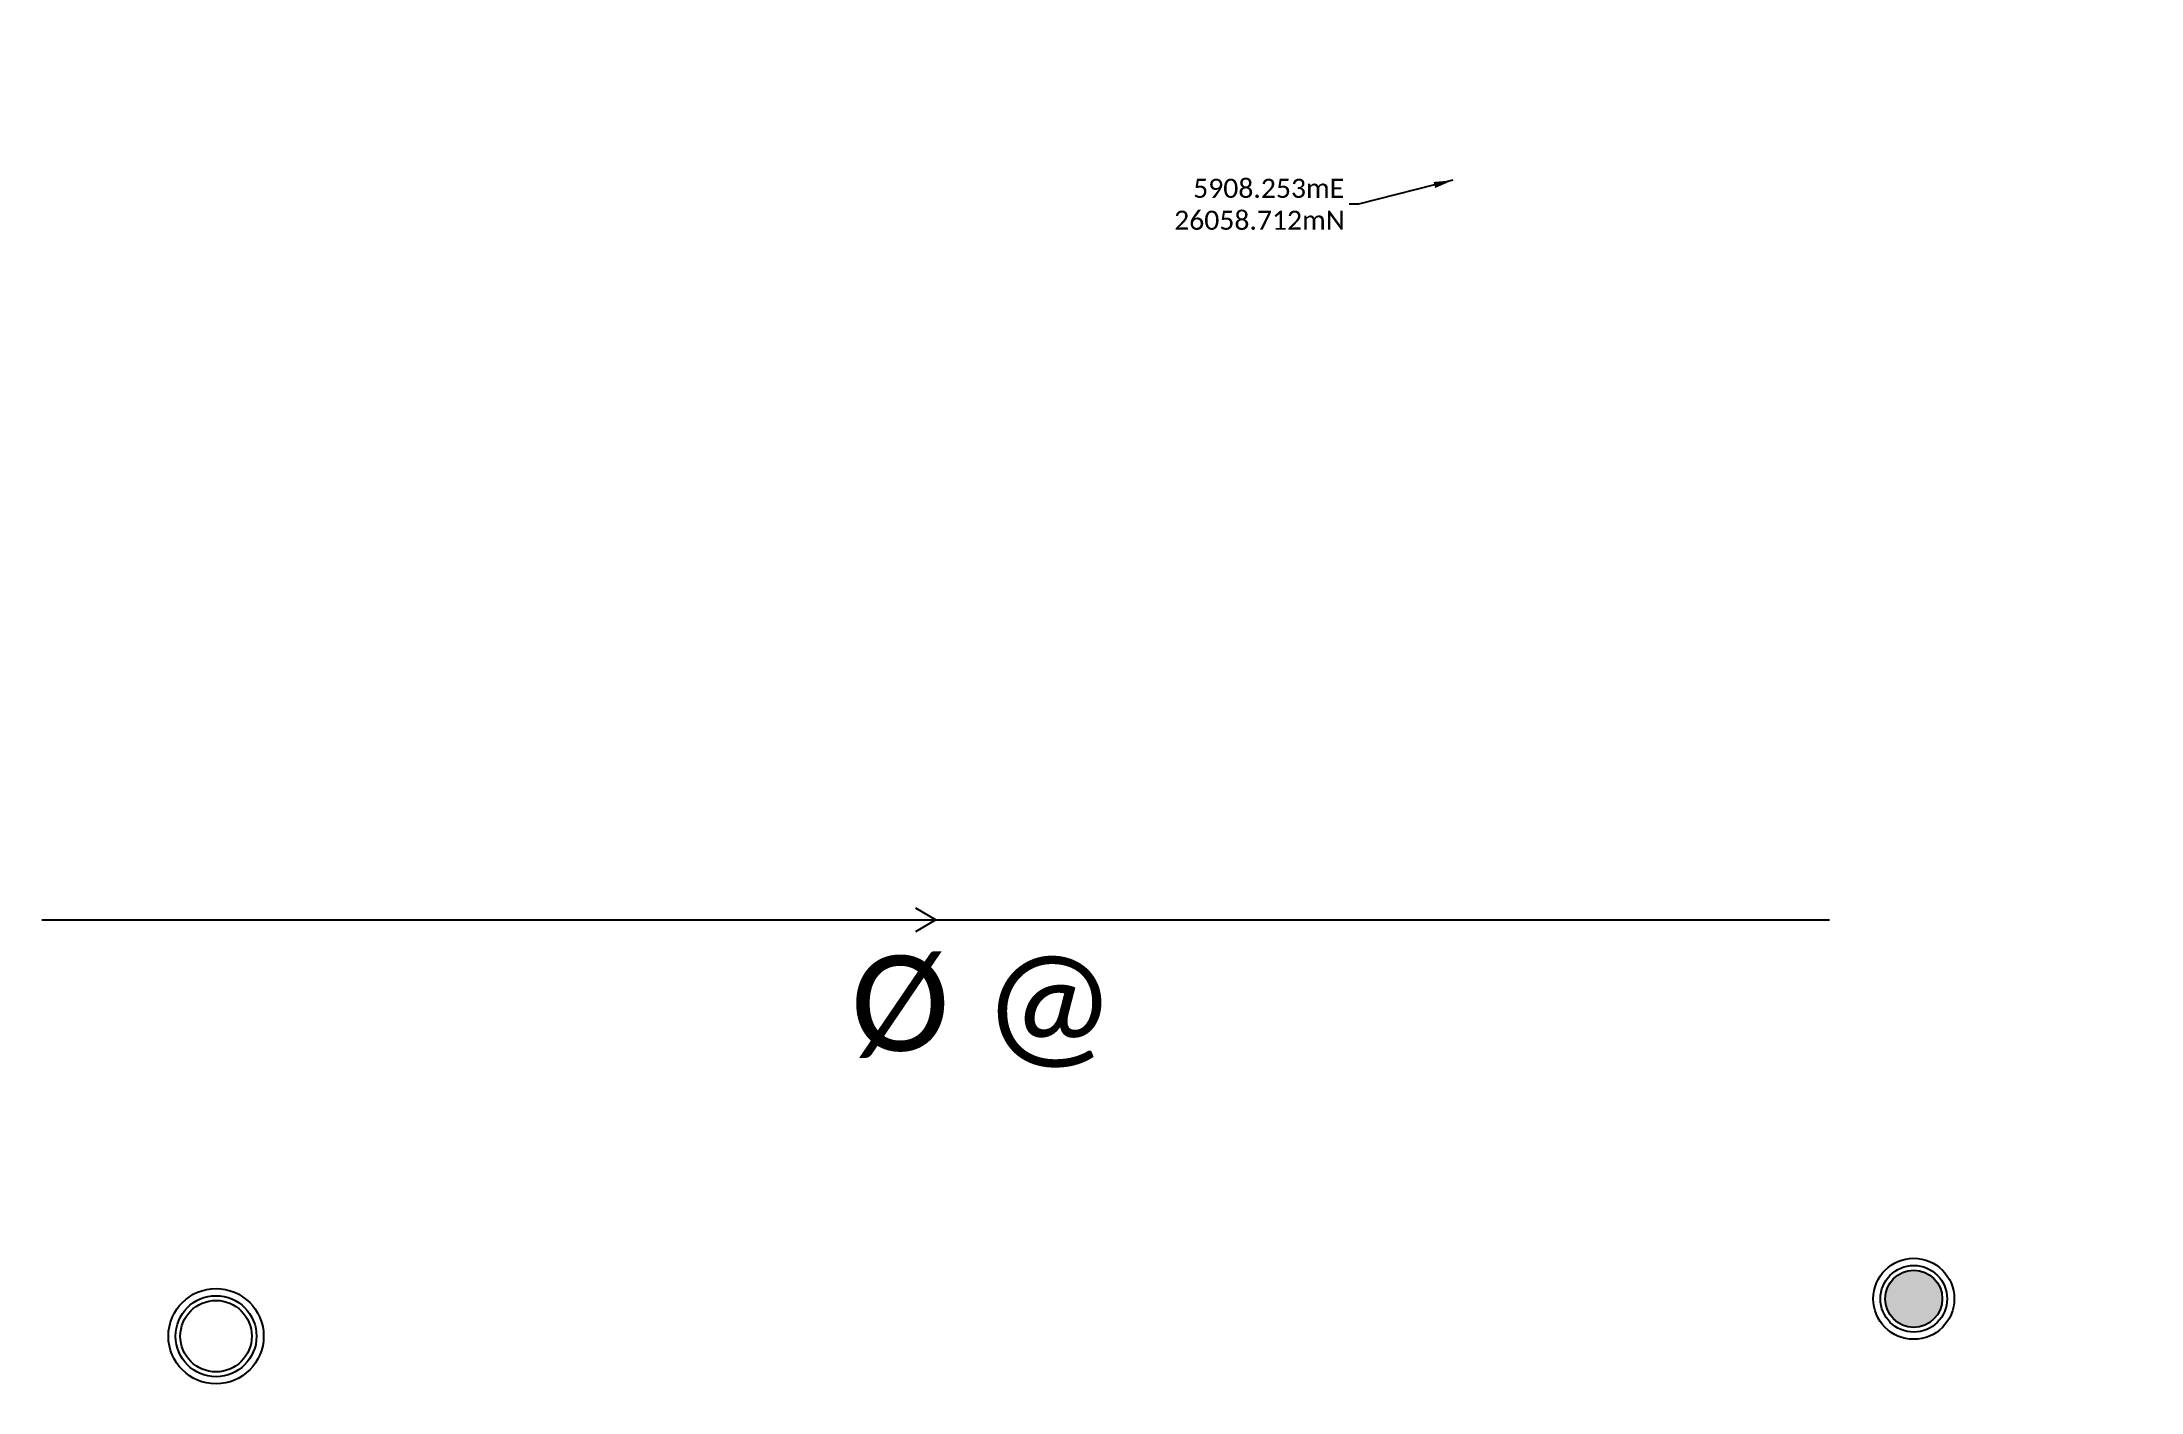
# Model space of a CAD drawing. Extents: x 5878.6 to 5922.7, y 26033.3 to 26061.6.
import ezdxf

# ---------------------------------------------------------------- set-up
doc = ezdxf.new("R2010")
doc.units = 0
doc.layers.get('0').update_dxf_attribs({"linetype": 'CONTINUOUS'})
doc.styles.get("Standard").update_dxf_attribs({"font": 'calibri.ttf', "height": 2})
doc.dimstyles.new('CoordinateArrow', dxfattribs={"dimscale": 0, "dimtxt": 2, "dimasz": 2, "dimexe": 2, "dimexo": 2, "dimgap": 2, "dimtad": 0, "dimtih": 1, "dimtoh": 1, "dimdec": 4, "dimzin": 0, "dimdsep": 46, "dimtxsty": 'Standard', "dimcen": 2, "dimadec": 0, "dimazin": 0, "dimtfac": 1, "dimtdec": 4, "dimtofl": 0, "dimtmove": 0, "dimatfit": 3, "dimfxl": 1, "dimtolj": 1, "dimtzin": 0, "dimarcsym": 0})

# ---------------------------------------------------------------- blocks, each defined once
blk = doc.blocks.new('*U23')
for radius in [1, 0.85, 0.75]:
    blk.add_circle((0, 0), radius)
blk = doc.blocks.new('*U24')
h = blk.add_hatch(color=256)
h.dxf.hatch_style = 1
edge = h.paths.add_edge_path()
edge.add_arc((0, 0), 0.6, 0, 360)
for radius in [0.85, 0.7, 0.6]:
    blk.add_circle((0, 0), radius)
blk = doc.blocks.new('PipeLabel')
blk.add_polyline3d([(-0.425, 0.25, 0), (0, 0, 0), (-0.425, -0.25, 0)])
at = {"insert": (0, -0.75), "char_height": 2, "attachment_point": 2}
blk.add_mtext_dynamic_manual_height_columns('\\pi-6,l8,t8;Ø @ ', width=97.23146, gutter_width=0.1, heights=[0], dxfattribs=at)
blk = doc.blocks.new('*U27')
blk.add_line((1.5, 0), (0.5, 0))
at = {"color": 0, "insert": (83.65, 17.03), "char_height": 2, "attachment_point": 1}
blk.add_mtext('\\A1;', dxfattribs=at)
at = {"flags": 8}
for tag, p in [('POSITION_001', (-10.17, 0.67)), ('POSITION_002', (-10.56, -2.66))]:
    blk.add_attdef(tag, p, '', height=2, dxfattribs=at)
blk.add_leader([(11.4, 2.52), (1.5, 0)], dimstyle='CoordinateArrow', override={"dimscale": 1, "dimgap": 0.09, "dimfxl": 2})

msp = doc.modelspace()

# ---------------------------------------------------------------- linework, layer by layer
msp.add_lwpolyline([(5878.629, 26043.188), (5916.16, 26043.188)])

# ---------------------------------------------------------------- block references
ref = msp.add_blockref('*U27', (5905.972, 26058.207, 0), dxfattribs=dict(xscale=0.2, yscale=0.2, zscale=0.2))
ref.add_attrib('POSITION_001', '5908.253mE', (5902.8, 26058.343, 0), dxfattribs={"height": 0.4, "flags": 8})
ref.add_attrib('POSITION_002', '26058.712mN', (5902.401, 26057.673, 0), dxfattribs={"height": 0.4})
msp.add_blockref('PipeLabel', (5897.394, 26043.188))
for name, p, rotation in [('*U24', (5917.93, 26035.235), 81.30210012431205), ('*U23', (5882.283, 26034.449), 280.941849435585)]:
    msp.add_blockref(name, p, dxfattribs=dict(rotation=rotation))

doc.saveas('drawing.dxf')
